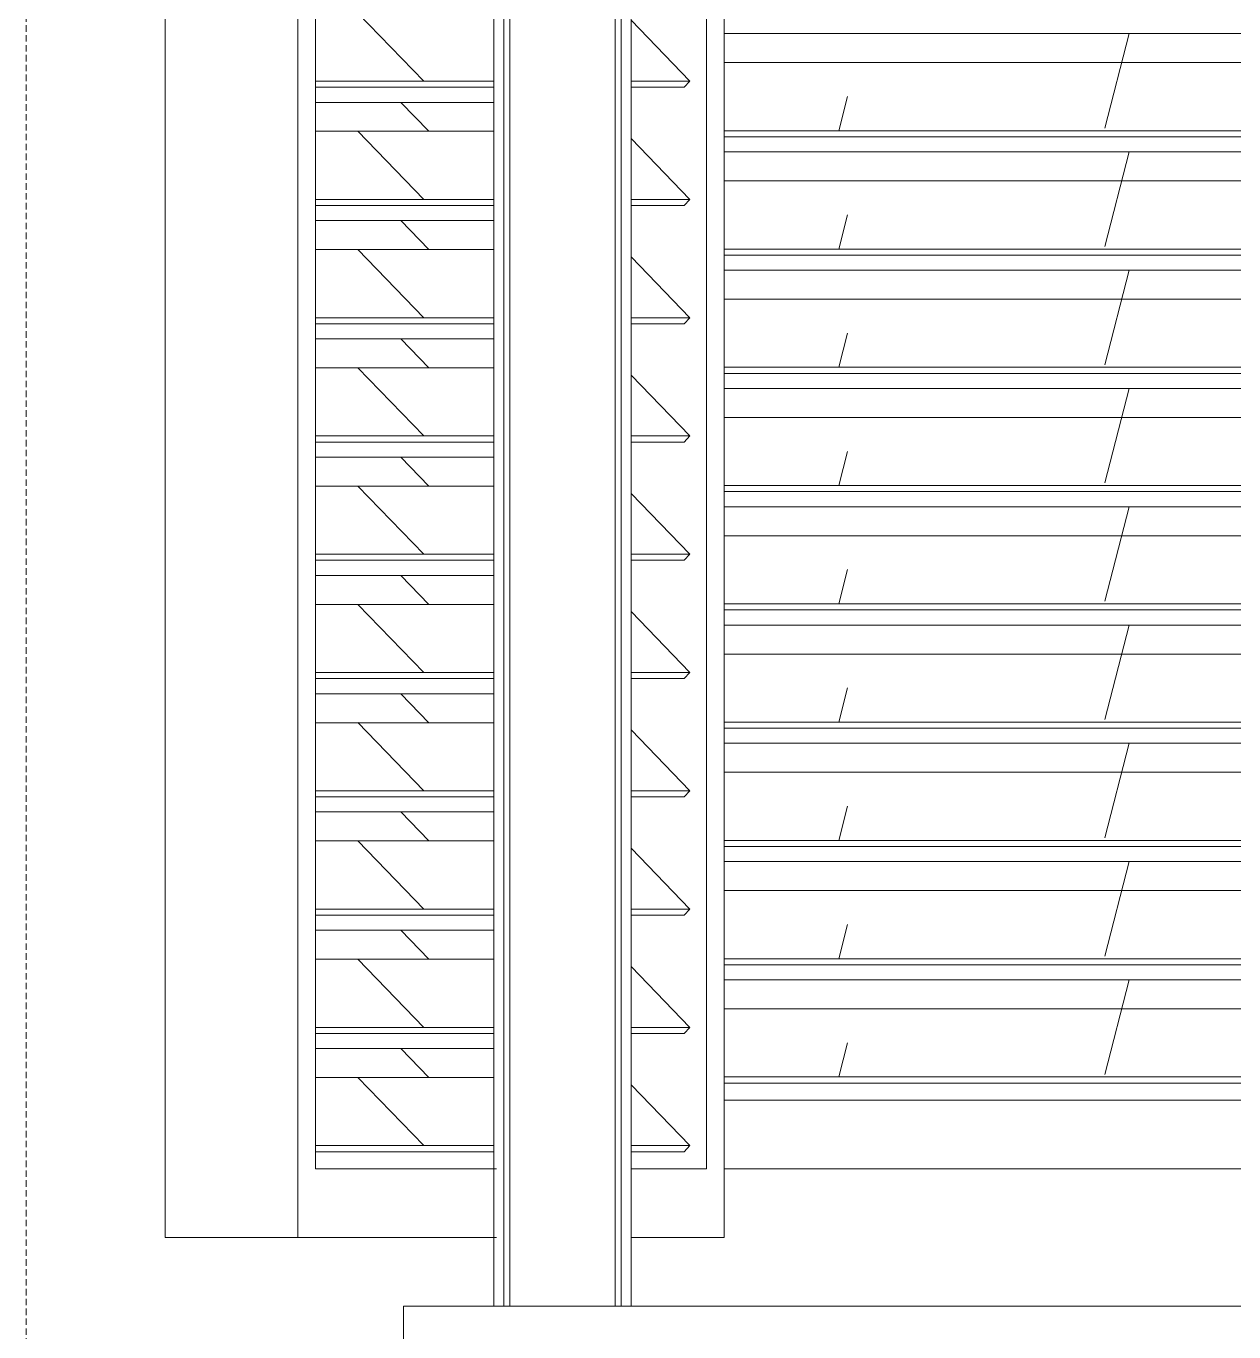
# Model space of a CAD drawing. Header units: inches. Extents: x -675 to 994, y 1246 to 1805.
# Drawn here: x -392.58 to -357.39, y 1481.49 to 1519.52 of the extents above; entities that cross this region are included whole.
import ezdxf

# ---------------------------------------------------------------- set-up
doc = ezdxf.new("R2010")
doc.units = ezdxf.units.IN
doc.header["$MEASUREMENT"] = 0
doc.linetypes.add('ALA - WALL BELOW', pattern=[0.28125, 0.1875, -0.09375])
for name, color, linetype, lineweight in [('A-DETL', 90, 'Continuous', 13), ('A-GENM', 13, 'Continuous', 18), ('Q-CASE', 31, 'Continuous', 18), ('S-COLS', 52, 'Continuous', 18)]:
    doc.layers.add(name, color=color, linetype=linetype, lineweight=lineweight)

# ---------------------------------------------------------------- blocks, each defined once
blk = doc.blocks.new('HSS - 4X4X1_2-3965038-Section F')
at = {"layer": 'S-COLS', "color": 10}
for p, q in [((-378.488, 1557.24), (-378.488, 1482.24)), ((-375.418, 1482.24), (-375.418, 1557.24))]:
    blk.add_line(p, q, dxfattribs=at)
blk = doc.blocks.new('STRUCT_rvt-1-Section F')
at = {"layer": 'S-COLS', "color": 10}
for p, q in [((-378.953, 1557.24), (-378.953, 1482.24)), ((-374.953, 1482.24), (-374.953, 1557.24))]:
    blk.add_line(p, q, dxfattribs=at)
at = {"color": 90, "lineweight": 30}
blk.add_blockref('HSS - 4X4X1_2-3965038-Section F', (0, 0), dxfattribs=at)
blk = doc.blocks.new('Shutters frame - 45 Louver - operable-5393396-Section F')
at = {"layer": 'A-GENM', "lineweight": 13}
h = blk.add_hatch(dxfattribs=at)
h.set_pattern_fill('FP_26', color=256, style=0, pattern_type=2)
h.set_pattern_definition([(0, (-380.846, 1519.894), (-2.732, 2.828), []), (134.007, (-380.846, 1519.894), (-7.5342, 5.65675), [3.932, -27.527]), (134.007, (-379.437, 1522.723), (-7.5342, 5.65675), [3.932, -27.527])])
h.paths.add_polyline_path([(-379.428, 1517.914), (-378.953, 1517.914), (-378.953, 1520.743), (-384.147, 1520.743), (-384.147, 1517.914), (-379.504, 1517.914)], flags=0)
h.paths.add_polyline_path([(-373.239, 1517.914), (-374.953, 1519.688), (-374.953, 1517.914), (-374.163, 1517.914)], flags=0)
h = blk.add_hatch(dxfattribs=at)
h.set_pattern_fill('FP_25', color=256, style=0, pattern_type=2)
h.set_pattern_definition([(180, (-379.565, 1517.26), (-2.732, -2.828), []), (225.993, (-379.565, 1517.26), (-3.39347, -5.6564), [3.932, -27.527]), (225.993, (-386.438, 1514.432), (-3.39347, -5.65641), [3.932, -27.527])])
h.paths.add_polyline_path([(-374.163, 1517.737), (-373.41, 1517.737), (-373.239, 1517.914), (-374.953, 1517.914), (-374.953, 1517.737)], flags=0)
h.paths.add_polyline_path([(-378.953, 1517.737), (-378.953, 1517.914), (-384.147, 1517.914), (-384.147, 1517.737), (-379.195, 1517.737)], flags=0)
h = blk.add_hatch(dxfattribs=at)
h.set_pattern_fill('FP_28', color=256, style=0, pattern_type=2)
h.set_pattern_definition([(0, (-380.846, 1516.45), (-2.732, 2.828), []), (134.007, (-380.846, 1516.45), (-7.5342, 5.65675), [3.932, -27.527]), (134.007, (-379.437, 1519.278), (-7.5342, 5.65675), [3.932, -27.527])])
h.paths.add_polyline_path([(-384.147, 1514.47), (-378.953, 1514.47), (-378.953, 1517.298), (-384.147, 1517.298)], flags=0)
h.paths.add_polyline_path([(-373.239, 1514.47), (-374.953, 1516.244), (-374.953, 1514.47), (-374.163, 1514.47)], flags=0)
h = blk.add_hatch(dxfattribs=at)
h.set_pattern_fill('FP_27', color=256, style=0, pattern_type=2)
h.set_pattern_definition([(180, (-379.565, 1513.816), (-2.732, -2.828), []), (225.993, (-379.565, 1513.816), (-3.39347, -5.6564), [3.932, -27.527]), (225.993, (-386.438, 1510.987), (-3.39347, -5.65641), [3.932, -27.527])])
h.paths.add_polyline_path([(-374.163, 1514.293), (-373.41, 1514.293), (-373.239, 1514.47), (-374.953, 1514.47), (-374.953, 1514.293)], flags=0)
h.paths.add_polyline_path([(-378.953, 1514.293), (-378.953, 1514.47), (-384.147, 1514.47), (-384.147, 1514.293), (-379.195, 1514.293)], flags=0)
h = blk.add_hatch(dxfattribs=at)
h.set_pattern_fill('FP_30', color=256, style=0, pattern_type=2)
h.set_pattern_definition([(0, (-380.846, 1513.005), (-2.732, 2.828), []), (134.007, (-380.846, 1513.005), (-7.5342, 5.65675), [3.932, -27.527]), (134.007, (-379.437, 1515.834), (-7.5342, 5.65675), [3.932, -27.527])])
h.paths.add_polyline_path([(-373.239, 1511.025), (-374.953, 1512.799), (-374.953, 1511.025), (-374.163, 1511.025)], flags=0)
h.paths.add_polyline_path([(-378.953, 1511.025), (-378.953, 1513.854), (-384.147, 1513.854), (-384.147, 1511.025), (-379.104, 1511.025)], flags=0)
h = blk.add_hatch(dxfattribs=at)
h.set_pattern_fill('FP_29', color=256, style=0, pattern_type=2)
h.set_pattern_definition([(180, (-379.565, 1510.371), (-2.732, -2.828), []), (225.993, (-379.565, 1510.371), (-3.39347, -5.6564), [3.932, -27.527]), (225.993, (-386.438, 1507.543), (-3.39347, -5.65641), [3.932, -27.527])])
h.paths.add_polyline_path([(-374.163, 1510.849), (-373.41, 1510.849), (-373.239, 1511.025), (-374.953, 1511.025), (-374.953, 1510.849)], flags=0)
h.paths.add_polyline_path([(-378.953, 1510.849), (-378.953, 1511.025), (-384.147, 1511.025), (-384.147, 1510.849), (-379.195, 1510.849)], flags=0)
h = blk.add_hatch(dxfattribs=at)
h.set_pattern_fill('FP_32', color=256, style=0, pattern_type=2)
h.set_pattern_definition([(0, (-380.846, 1509.561), (-2.732, 2.828), []), (134.007, (-380.846, 1509.561), (-7.5342, 5.65675), [3.932, -27.527]), (134.007, (-379.437, 1512.389), (-7.5342, 5.65675), [3.932, -27.527])])
h.paths.add_polyline_path([(-378.953, 1507.581), (-378.953, 1510.409), (-384.147, 1510.409), (-384.147, 1507.581), (-379.104, 1507.581)], flags=0)
h.paths.add_polyline_path([(-374.163, 1507.581), (-373.239, 1507.581), (-374.953, 1509.355), (-374.953, 1507.581)], flags=0)
h = blk.add_hatch(dxfattribs=at)
h.set_pattern_fill('FP_31', color=256, style=0, pattern_type=2)
h.set_pattern_definition([(180, (-379.565, 1506.927), (-2.732, -2.828), []), (225.993, (-379.565, 1506.927), (-3.39347, -5.6564), [3.932, -27.527]), (225.993, (-386.438, 1504.098), (-3.39347, -5.65641), [3.932, -27.527])])
h.paths.add_polyline_path([(-374.163, 1507.404), (-373.41, 1507.404), (-373.239, 1507.581), (-374.953, 1507.581), (-374.953, 1507.404)], flags=0)
h.paths.add_polyline_path([(-378.953, 1507.404), (-378.953, 1507.581), (-384.147, 1507.581), (-384.147, 1507.404), (-379.195, 1507.404)], flags=0)
h = blk.add_hatch(dxfattribs=at)
h.set_pattern_fill('FP_34', color=256, style=0, pattern_type=2)
h.set_pattern_definition([(0, (-380.846, 1506.116), (-2.732, 2.828), []), (134.007, (-380.846, 1506.116), (-7.5342, 5.65675), [3.932, -27.527]), (134.007, (-379.437, 1508.945), (-7.5342, 5.65675), [3.932, -27.527])])
h.paths.add_polyline_path([(-379.428, 1504.136), (-378.953, 1504.136), (-378.953, 1506.965), (-384.147, 1506.965), (-384.147, 1504.136), (-379.504, 1504.136)], flags=0)
h.paths.add_polyline_path([(-373.239, 1504.136), (-374.953, 1505.91), (-374.953, 1504.136), (-374.163, 1504.136)], flags=0)
h = blk.add_hatch(dxfattribs=at)
h.set_pattern_fill('FP_33', color=256, style=0, pattern_type=2)
h.set_pattern_definition([(180, (-379.565, 1503.482), (-2.732, -2.828), []), (225.993, (-379.565, 1503.482), (-3.39347, -5.6564), [3.932, -27.527]), (225.993, (-386.438, 1500.654), (-3.39347, -5.65641), [3.932, -27.527])])
h.paths.add_polyline_path([(-374.163, 1503.96), (-373.41, 1503.96), (-373.239, 1504.136), (-374.953, 1504.136), (-374.953, 1503.96)], flags=0)
h.paths.add_polyline_path([(-378.953, 1503.96), (-378.953, 1504.136), (-384.147, 1504.136), (-384.147, 1503.96), (-379.195, 1503.96)], flags=0)
h = blk.add_hatch(dxfattribs=at)
h.set_pattern_fill('FP_36', color=256, style=0, pattern_type=2)
h.set_pattern_definition([(0, (-380.846, 1502.672), (-2.732, 2.828), []), (134.007, (-380.846, 1502.672), (-7.5342, 5.65675), [3.932, -27.527]), (134.007, (-379.437, 1505.5), (-7.5342, 5.65675), [3.932, -27.527])])
h.paths.add_polyline_path([(-384.147, 1500.692), (-378.953, 1500.692), (-378.953, 1503.52), (-384.147, 1503.52), (-384.147, 1503.214)], flags=0)
h.paths.add_polyline_path([(-373.239, 1500.692), (-374.953, 1502.466), (-374.953, 1500.692), (-374.163, 1500.692)], flags=0)
h = blk.add_hatch(dxfattribs=at)
h.set_pattern_fill('FP_35', color=256, style=0, pattern_type=2)
h.set_pattern_definition([(180, (-379.565, 1500.038), (-2.732, -2.828), []), (225.993, (-379.565, 1500.038), (-3.39347, -5.6564), [3.932, -27.527]), (225.993, (-386.438, 1497.209), (-3.39347, -5.65641), [3.932, -27.527])])
h.paths.add_polyline_path([(-374.163, 1500.515), (-373.41, 1500.515), (-373.239, 1500.692), (-374.953, 1500.692), (-374.953, 1500.515)], flags=0)
h.paths.add_polyline_path([(-378.953, 1500.515), (-378.953, 1500.692), (-384.147, 1500.692), (-384.147, 1500.515), (-379.195, 1500.515)], flags=0)
h = blk.add_hatch(dxfattribs=at)
h.set_pattern_fill('FP_38', color=256, style=0, pattern_type=2)
h.set_pattern_definition([(0, (-380.846, 1499.227), (-2.732, 2.828), []), (134.007, (-380.846, 1499.227), (-7.5342, 5.65675), [3.932, -27.527]), (134.007, (-379.437, 1502.056), (-7.5342, 5.65675), [3.932, -27.527])])
h.paths.add_polyline_path([(-378.953, 1497.248), (-378.953, 1500.076), (-384.147, 1500.076), (-384.147, 1497.248), (-379.104, 1497.248)], flags=0)
h.paths.add_polyline_path([(-373.239, 1497.248), (-374.953, 1499.022), (-374.953, 1497.248), (-374.163, 1497.248)], flags=0)
h = blk.add_hatch(dxfattribs=at)
h.set_pattern_fill('FP_37', color=256, style=0, pattern_type=2)
h.set_pattern_definition([(180, (-379.565, 1496.593), (-2.732, -2.828), []), (225.993, (-379.565, 1496.593), (-3.39347, -5.6564), [3.932, -27.527]), (225.993, (-386.438, 1493.765), (-3.39347, -5.65641), [3.932, -27.527])])
h.paths.add_polyline_path([(-374.163, 1497.071), (-373.41, 1497.071), (-373.239, 1497.248), (-374.953, 1497.248), (-374.953, 1497.071)], flags=0)
h.paths.add_polyline_path([(-378.953, 1497.071), (-378.953, 1497.248), (-384.147, 1497.248), (-384.147, 1497.071), (-379.195, 1497.071)], flags=0)
h = blk.add_hatch(dxfattribs=at)
h.set_pattern_fill('FP_40', color=256, style=0, pattern_type=2)
h.set_pattern_definition([(0, (-380.846, 1495.783), (-2.732, 2.828), []), (134.007, (-380.846, 1495.783), (-7.5342, 5.65675), [3.932, -27.527]), (134.007, (-379.437, 1498.611), (-7.5342, 5.65675), [3.932, -27.527])])
h.paths.add_polyline_path([(-374.163, 1493.803), (-373.239, 1493.803), (-374.953, 1495.577), (-374.953, 1493.803)], flags=0)
h.paths.add_polyline_path([(-378.953, 1493.803), (-378.953, 1496.631), (-384.147, 1496.631), (-384.147, 1493.803), (-379.104, 1493.803)], flags=0)
h = blk.add_hatch(dxfattribs=at)
h.set_pattern_fill('FP_39', color=256, style=0, pattern_type=2)
h.set_pattern_definition([(180, (-379.565, 1493.149), (-2.732, -2.828), []), (225.993, (-379.565, 1493.149), (-3.39347, -5.6564), [3.932, -27.527]), (225.993, (-386.438, 1490.321), (-3.39347, -5.65641), [3.932, -27.527])])
h.paths.add_polyline_path([(-374.163, 1493.626), (-373.41, 1493.626), (-373.239, 1493.803), (-374.953, 1493.803), (-374.953, 1493.626)], flags=0)
h.paths.add_polyline_path([(-378.953, 1493.626), (-378.953, 1493.803), (-384.147, 1493.803), (-384.147, 1493.626), (-379.195, 1493.626)], flags=0)
h = blk.add_hatch(dxfattribs=at)
h.set_pattern_fill('FP_42', color=256, style=0, pattern_type=2)
h.set_pattern_definition([(0, (-380.846, 1492.339), (-2.732, 2.828), []), (134.007, (-380.846, 1492.339), (-7.5342, 5.65675), [3.932, -27.527]), (134.007, (-379.437, 1495.167), (-7.5342, 5.65675), [3.932, -27.527])])
h.paths.add_polyline_path([(-379.428, 1490.359), (-378.953, 1490.359), (-378.953, 1493.187), (-384.147, 1493.187), (-384.147, 1490.359), (-379.504, 1490.359)], flags=0)
h.paths.add_polyline_path([(-373.239, 1490.359), (-374.953, 1492.133), (-374.953, 1490.359), (-374.163, 1490.359)], flags=0)
h = blk.add_hatch(dxfattribs=at)
h.set_pattern_fill('FP_41', color=256, style=0, pattern_type=2)
h.set_pattern_definition([(180, (-379.565, 1489.705), (-2.732, -2.828), []), (225.993, (-379.565, 1489.705), (-3.39347, -5.6564), [3.932, -27.527]), (225.993, (-386.438, 1486.876), (-3.39347, -5.65641), [3.932, -27.527])])
h.paths.add_polyline_path([(-374.163, 1490.182), (-373.41, 1490.182), (-373.239, 1490.359), (-374.953, 1490.359), (-374.953, 1490.182)], flags=0)
h.paths.add_polyline_path([(-378.953, 1490.182), (-378.953, 1490.359), (-384.147, 1490.359), (-384.147, 1490.182), (-379.195, 1490.182)], flags=0)
h = blk.add_hatch(dxfattribs=at)
h.set_pattern_fill('FP_46', color=256, style=0, pattern_type=2)
h.set_pattern_definition([(0, (-380.846, 1488.894), (-2.732, 2.828), []), (134.007, (-380.846, 1488.894), (-7.5342, 5.65675), [3.932, -27.527]), (134.007, (-379.437, 1491.723), (-7.5342, 5.65675), [3.932, -27.527])])
h.paths.add_polyline_path([(-379.428, 1486.914), (-378.953, 1486.914), (-378.953, 1489.743), (-384.147, 1489.743), (-384.147, 1486.914), (-379.504, 1486.914)], flags=0)
h.paths.add_polyline_path([(-373.239, 1486.914), (-374.953, 1488.688), (-374.953, 1486.914), (-374.163, 1486.914)], flags=0)
h = blk.add_hatch(dxfattribs=at)
h.set_pattern_fill('FP_45', color=256, style=0, pattern_type=2)
h.set_pattern_definition([(180, (-379.565, 1486.26), (-2.732, -2.828), []), (225.993, (-379.565, 1486.26), (-3.39347, -5.6564), [3.932, -27.527]), (225.993, (-386.438, 1483.432), (-3.39347, -5.65641), [3.932, -27.527])])
h.paths.add_polyline_path([(-374.163, 1486.737), (-373.41, 1486.737), (-373.239, 1486.914), (-374.953, 1486.914), (-374.953, 1486.737)], flags=0)
h.paths.add_polyline_path([(-384.018, 1486.737), (-378.953, 1486.737), (-378.953, 1486.914), (-384.147, 1486.914), (-384.147, 1486.737)], flags=0)
for p, q in [((-388.528, 1554.24), (-388.528, 1484.24)), ((-384.664, 1484.24), (-384.664, 1554.24)), ((-372.241, 1554.24), (-372.241, 1484.24)), ((-384.147, 1552.24), (-384.147, 1486.24)), ((-372.759, 1486.24), (-372.759, 1552.24)), ((-374.953, 1519.688), (-373.239, 1517.914)), ((-378.953, 1517.914), (-384.147, 1517.914)), ((-378.953, 1517.737), (-384.147, 1517.737)), ((-373.239, 1517.914), (-374.953, 1517.914)), ((-373.41, 1517.737), (-374.953, 1517.737)), ((-373.239, 1517.914), (-373.41, 1517.737)), ((-384.147, 1517.298), (-378.953, 1517.298)), ((-374.953, 1516.244), (-373.239, 1514.47)), ((-378.953, 1514.47), (-384.147, 1514.47)), ((-378.953, 1514.293), (-384.147, 1514.293)), ((-373.239, 1514.47), (-374.953, 1514.47)), ((-373.41, 1514.293), (-374.953, 1514.293)), ((-373.239, 1514.47), (-373.41, 1514.293)), ((-384.147, 1513.854), (-378.953, 1513.854)), ((-374.953, 1512.799), (-373.239, 1511.025)), ((-378.953, 1511.025), (-384.147, 1511.025)), ((-378.953, 1510.849), (-384.147, 1510.849)), ((-373.239, 1511.025), (-374.953, 1511.025)), ((-373.41, 1510.849), (-374.953, 1510.849)), ((-373.239, 1511.025), (-373.41, 1510.849)), ((-384.147, 1510.409), (-378.953, 1510.409)), ((-374.953, 1509.355), (-373.239, 1507.581)), ((-378.953, 1507.581), (-384.147, 1507.581)), ((-373.239, 1507.581), (-374.953, 1507.581)), ((-373.239, 1507.581), (-373.41, 1507.404)), ((-378.953, 1507.404), (-384.147, 1507.404)), ((-373.41, 1507.404), (-374.953, 1507.404)), ((-384.147, 1506.965), (-378.953, 1506.965)), ((-374.953, 1505.91), (-373.239, 1504.136)), ((-378.953, 1504.136), (-384.147, 1504.136)), ((-373.239, 1504.136), (-374.953, 1504.136)), ((-373.239, 1504.136), (-373.41, 1503.96)), ((-378.953, 1503.96), (-384.147, 1503.96)), ((-373.41, 1503.96), (-374.953, 1503.96)), ((-384.147, 1503.52), (-378.953, 1503.52)), ((-374.953, 1502.466), (-373.239, 1500.692)), ((-378.953, 1500.692), (-384.147, 1500.692)), ((-373.239, 1500.692), (-374.953, 1500.692)), ((-373.239, 1500.692), (-373.41, 1500.515)), ((-378.953, 1500.515), (-384.147, 1500.515)), ((-373.41, 1500.515), (-374.953, 1500.515)), ((-384.147, 1500.076), (-378.953, 1500.076)), ((-374.953, 1499.022), (-373.239, 1497.248)), ((-378.953, 1497.248), (-384.147, 1497.248)), ((-373.239, 1497.248), (-374.953, 1497.248)), ((-373.239, 1497.248), (-373.41, 1497.071)), ((-378.953, 1497.071), (-384.147, 1497.071)), ((-373.41, 1497.071), (-374.953, 1497.071)), ((-384.147, 1496.631), (-378.953, 1496.631)), ((-374.953, 1495.577), (-373.239, 1493.803)), ((-378.953, 1493.803), (-384.147, 1493.803)), ((-373.239, 1493.803), (-374.953, 1493.803)), ((-373.239, 1493.803), (-373.41, 1493.626)), ((-378.953, 1493.626), (-384.147, 1493.626)), ((-373.41, 1493.626), (-374.953, 1493.626)), ((-384.147, 1493.187), (-378.953, 1493.187)), ((-374.953, 1492.133), (-373.239, 1490.359)), ((-378.953, 1490.359), (-384.147, 1490.359)), ((-373.239, 1490.359), (-374.953, 1490.359)), ((-373.239, 1490.359), (-373.41, 1490.182)), ((-378.953, 1490.182), (-384.147, 1490.182)), ((-373.41, 1490.182), (-374.953, 1490.182)), ((-384.147, 1489.743), (-378.953, 1489.743)), ((-374.953, 1488.688), (-373.239, 1486.914)), ((-378.953, 1486.914), (-384.147, 1486.914)), ((-373.239, 1486.914), (-374.953, 1486.914)), ((-373.239, 1486.914), (-373.41, 1486.737)), ((-378.953, 1486.737), (-384.147, 1486.737)), ((-373.41, 1486.737), (-374.953, 1486.737)), ((-384.147, 1486.24), (-378.875, 1486.24)), ((-374.953, 1486.24), (-372.759, 1486.24)), ((-384.664, 1484.24), (-388.528, 1484.24)), ((-378.875, 1484.24), (-384.664, 1484.24)), ((-372.241, 1484.24), (-374.953, 1484.24))]:
    blk.add_line(p, q, dxfattribs=at)
blk = doc.blocks.new('HSS-Hollow Structural Section-Column - HSS4X4X5_16-6060331-Section F')
at = {"layer": 'S-COLS'}
for p, q in [((-355.578, 1557.24), (-355.578, 1482.24)), ((-355.287, 1557.24), (-355.287, 1482.24)), ((-351.869, 1482.24), (-351.869, 1557.24)), ((-351.578, 1482.24), (-351.578, 1557.24))]:
    blk.add_line(p, q, dxfattribs=at)
blk = doc.blocks.new('Shutters frame - 45 Louver - operable-V13-Section F')
at = {"layer": 'A-GENM', "lineweight": 13}
h = blk.add_hatch(dxfattribs=at)
h.set_pattern_fill('FP_120', color=256, style=0, pattern_type=2)
h.set_pattern_definition([(180, (-352.937, 1518.45), (-0.732, 2.828), []), (75.49, (-352.937, 1518.45), (8.2213, 1.908), [2.922, -20.451]), (75.49, (-367.659, 1521.278), (8.2213, 1.9079), [2.922, -20.451])])
h.paths.add_polyline_path([(-335.279, 1516.47), (-335.279, 1519.298), (-351.578, 1519.298), (-351.578, 1516.47), (-338.539, 1516.47)], flags=0)
h.paths.add_polyline_path([(-370.925, 1516.47), (-355.578, 1516.47), (-355.578, 1519.298), (-372.241, 1519.298), (-372.241, 1516.47)], flags=0)
h = blk.add_hatch(dxfattribs=at)
h.set_pattern_fill('FP_119', color=256, style=0, pattern_type=2)
h.set_pattern_definition([(0, (-353.28, 1515.816), (-0.732, -2.828), []), (284.51, (-353.28, 1515.816), (-5.2932, -9.4053), [2.922, -20.451]), (284.51, (-337.093, 1512.987), (-5.2932, -9.4053), [2.922, -20.451])])
h.paths.add_polyline_path([(-355.578, 1516.293), (-355.578, 1516.47), (-372.241, 1516.47), (-372.241, 1516.293), (-364.448, 1516.293)], flags=0)
h.paths.add_polyline_path([(-335.279, 1516.293), (-335.279, 1516.47), (-351.578, 1516.47), (-351.578, 1516.293), (-338.539, 1516.293)], flags=0)
h = blk.add_hatch(dxfattribs=at)
h.set_pattern_fill('FP_122', color=256, style=0, pattern_type=2)
h.set_pattern_definition([(180, (-352.937, 1515.005), (-0.732, 2.828), []), (75.49, (-352.937, 1515.005), (8.2213, 1.908), [2.922, -20.451]), (75.49, (-367.659, 1517.834), (8.2213, 1.9079), [2.922, -20.451])])
h.paths.add_polyline_path([(-335.279, 1513.025), (-335.279, 1515.854), (-351.578, 1515.854), (-351.578, 1513.025), (-338.539, 1513.025)], flags=0)
h.paths.add_polyline_path([(-370.925, 1513.025), (-355.578, 1513.025), (-355.578, 1515.854), (-372.241, 1515.854), (-372.241, 1513.025)], flags=0)
h = blk.add_hatch(dxfattribs=at)
h.set_pattern_fill('FP_121', color=256, style=0, pattern_type=2)
h.set_pattern_definition([(0, (-353.28, 1512.371), (-0.732, -2.828), []), (284.51, (-353.28, 1512.371), (-5.2932, -9.4053), [2.922, -20.451]), (284.51, (-337.093, 1509.543), (-5.2932, -9.4053), [2.922, -20.451])])
h.paths.add_polyline_path([(-355.578, 1512.849), (-355.578, 1513.025), (-372.241, 1513.025), (-372.241, 1512.849), (-364.448, 1512.849)], flags=0)
h.paths.add_polyline_path([(-335.279, 1512.849), (-335.279, 1513.025), (-351.578, 1513.025), (-351.578, 1512.849), (-338.539, 1512.849)], flags=0)
h = blk.add_hatch(dxfattribs=at)
h.set_pattern_fill('FP_124', color=256, style=0, pattern_type=2)
h.set_pattern_definition([(180, (-352.937, 1511.561), (-0.732, 2.828), []), (75.49, (-352.937, 1511.561), (8.2213, 1.908), [2.922, -20.451]), (75.49, (-367.659, 1514.389), (8.2213, 1.9079), [2.922, -20.451])])
h.paths.add_polyline_path([(-372.241, 1509.581), (-355.578, 1509.581), (-355.578, 1512.409), (-372.241, 1512.409), (-372.241, 1512.073)], flags=0)
h.paths.add_polyline_path([(-351.493, 1509.581), (-335.279, 1509.581), (-335.279, 1512.409), (-351.578, 1512.409), (-351.578, 1509.581)], flags=0)
h = blk.add_hatch(dxfattribs=at)
h.set_pattern_fill('FP_123', color=256, style=0, pattern_type=2)
h.set_pattern_definition([(0, (-353.28, 1508.927), (-0.732, -2.828), []), (284.51, (-353.28, 1508.927), (-5.2932, -9.4053), [2.922, -20.451]), (284.51, (-337.093, 1506.098), (-5.2932, -9.4053), [2.922, -20.451])])
h.paths.add_polyline_path([(-355.578, 1509.404), (-355.578, 1509.581), (-372.241, 1509.581), (-372.241, 1509.404), (-364.448, 1509.404)], flags=0)
h.paths.add_polyline_path([(-335.279, 1509.404), (-335.279, 1509.581), (-351.578, 1509.581), (-351.578, 1509.404), (-338.539, 1509.404)], flags=0)
h = blk.add_hatch(dxfattribs=at)
h.set_pattern_fill('FP_126', color=256, style=0, pattern_type=2)
h.set_pattern_definition([(180, (-352.937, 1508.116), (-0.732, 2.828), []), (75.49, (-352.937, 1508.116), (8.2213, 1.908), [2.922, -20.451]), (75.49, (-367.659, 1510.945), (8.2213, 1.9079), [2.922, -20.451])])
h.paths.add_polyline_path([(-335.279, 1506.136), (-335.279, 1508.965), (-351.578, 1508.965), (-351.578, 1506.136), (-338.539, 1506.136)], flags=0)
h.paths.add_polyline_path([(-370.925, 1506.136), (-355.578, 1506.136), (-355.578, 1508.965), (-372.241, 1508.965), (-372.241, 1506.136)], flags=0)
h = blk.add_hatch(dxfattribs=at)
h.set_pattern_fill('FP_125', color=256, style=0, pattern_type=2)
h.set_pattern_definition([(0, (-353.28, 1505.482), (-0.732, -2.828), []), (284.51, (-353.28, 1505.482), (-5.2932, -9.4053), [2.922, -20.451]), (284.51, (-337.093, 1502.654), (-5.2932, -9.4053), [2.922, -20.451])])
h.paths.add_polyline_path([(-355.578, 1505.96), (-355.578, 1506.136), (-372.241, 1506.136), (-372.241, 1505.96), (-364.448, 1505.96)], flags=0)
h.paths.add_polyline_path([(-335.279, 1505.96), (-335.279, 1506.136), (-351.578, 1506.136), (-351.578, 1505.96), (-338.539, 1505.96)], flags=0)
h = blk.add_hatch(dxfattribs=at)
h.set_pattern_fill('FP_128', color=256, style=0, pattern_type=2)
h.set_pattern_definition([(180, (-352.937, 1504.672), (-0.732, 2.828), []), (75.49, (-352.937, 1504.672), (8.2213, 1.908), [2.922, -20.451]), (75.49, (-367.659, 1507.5), (8.2213, 1.9079), [2.922, -20.451])])
h.paths.add_polyline_path([(-335.279, 1502.692), (-335.279, 1505.52), (-351.578, 1505.52), (-351.578, 1502.692), (-338.539, 1502.692)], flags=0)
h.paths.add_polyline_path([(-370.925, 1502.692), (-355.578, 1502.692), (-355.578, 1505.52), (-372.241, 1505.52), (-372.241, 1502.692)], flags=0)
h = blk.add_hatch(dxfattribs=at)
h.set_pattern_fill('FP_127', color=256, style=0, pattern_type=2)
h.set_pattern_definition([(0, (-353.28, 1502.038), (-0.732, -2.828), []), (284.51, (-353.28, 1502.038), (-5.2932, -9.4053), [2.922, -20.451]), (284.51, (-337.093, 1499.209), (-5.2932, -9.4053), [2.922, -20.451])])
h.paths.add_polyline_path([(-355.578, 1502.515), (-355.578, 1502.692), (-372.241, 1502.692), (-372.241, 1502.515), (-364.448, 1502.515)], flags=0)
h.paths.add_polyline_path([(-335.279, 1502.515), (-335.279, 1502.692), (-351.578, 1502.692), (-351.578, 1502.515), (-338.539, 1502.515)], flags=0)
h = blk.add_hatch(dxfattribs=at)
h.set_pattern_fill('FP_130', color=256, style=0, pattern_type=2)
h.set_pattern_definition([(180, (-352.937, 1501.227), (-0.732, 2.828), []), (75.49, (-352.937, 1501.227), (8.2213, 1.908), [2.922, -20.451]), (75.49, (-367.659, 1504.056), (8.2213, 1.9079), [2.922, -20.451])])
h.paths.add_polyline_path([(-335.279, 1499.248), (-335.279, 1502.076), (-351.578, 1502.076), (-351.578, 1499.248), (-338.539, 1499.248)], flags=0)
h.paths.add_polyline_path([(-370.925, 1499.248), (-355.578, 1499.248), (-355.578, 1502.076), (-372.241, 1502.076), (-372.241, 1499.248)], flags=0)
h = blk.add_hatch(dxfattribs=at)
h.set_pattern_fill('FP_129', color=256, style=0, pattern_type=2)
h.set_pattern_definition([(0, (-353.28, 1498.593), (-0.732, -2.828), []), (284.51, (-353.28, 1498.593), (-5.2932, -9.4053), [2.922, -20.451]), (284.51, (-337.093, 1495.765), (-5.2932, -9.4053), [2.922, -20.451])])
h.paths.add_polyline_path([(-355.578, 1499.071), (-355.578, 1499.248), (-372.241, 1499.248), (-372.241, 1499.071), (-364.448, 1499.071)], flags=0)
h.paths.add_polyline_path([(-335.279, 1499.071), (-335.279, 1499.248), (-351.578, 1499.248), (-351.578, 1499.071), (-338.539, 1499.071)], flags=0)
h = blk.add_hatch(dxfattribs=at)
h.set_pattern_fill('FP_132', color=256, style=0, pattern_type=2)
h.set_pattern_definition([(180, (-352.937, 1497.783), (-0.732, 2.828), []), (75.49, (-352.937, 1497.783), (8.2213, 1.908), [2.922, -20.451]), (75.49, (-367.659, 1500.611), (8.2213, 1.9079), [2.922, -20.451])])
h.paths.add_polyline_path([(-335.279, 1495.803), (-335.279, 1498.631), (-351.578, 1498.631), (-351.578, 1495.803), (-338.539, 1495.803)], flags=0)
h.paths.add_polyline_path([(-370.925, 1495.803), (-355.578, 1495.803), (-355.578, 1498.631), (-372.241, 1498.631), (-372.241, 1495.803)], flags=0)
h = blk.add_hatch(dxfattribs=at)
h.set_pattern_fill('FP_131', color=256, style=0, pattern_type=2)
h.set_pattern_definition([(0, (-353.28, 1495.149), (-0.732, -2.828), []), (284.51, (-353.28, 1495.149), (-5.2932, -9.4053), [2.922, -20.451]), (284.51, (-337.093, 1492.321), (-5.2932, -9.4053), [2.922, -20.451])])
h.paths.add_polyline_path([(-355.578, 1495.626), (-355.578, 1495.803), (-372.241, 1495.803), (-372.241, 1495.626), (-364.448, 1495.626)], flags=0)
h.paths.add_polyline_path([(-335.279, 1495.626), (-335.279, 1495.803), (-351.578, 1495.803), (-351.578, 1495.626), (-338.539, 1495.626)], flags=0)
h = blk.add_hatch(dxfattribs=at)
h.set_pattern_fill('FP_134', color=256, style=0, pattern_type=2)
h.set_pattern_definition([(180, (-352.937, 1494.339), (-0.732, 2.828), []), (75.49, (-352.937, 1494.339), (8.2213, 1.908), [2.922, -20.451]), (75.49, (-367.659, 1497.167), (8.2213, 1.9079), [2.922, -20.451])])
h.paths.add_polyline_path([(-338.594, 1492.359), (-335.279, 1492.359), (-335.279, 1495.187), (-351.578, 1495.187), (-351.578, 1492.359), (-345.377, 1492.359)], flags=0)
h.paths.add_polyline_path([(-370.925, 1492.359), (-355.578, 1492.359), (-355.578, 1495.187), (-372.241, 1495.187), (-372.241, 1492.359)], flags=0)
h = blk.add_hatch(dxfattribs=at)
h.set_pattern_fill('FP_133', color=256, style=0, pattern_type=2)
h.set_pattern_definition([(0, (-353.28, 1491.705), (-0.732, -2.828), []), (284.51, (-353.28, 1491.705), (-5.2932, -9.4053), [2.922, -20.451]), (284.51, (-337.093, 1488.876), (-5.2932, -9.4053), [2.922, -20.451])])
h.paths.add_polyline_path([(-351.578, 1492.182), (-335.279, 1492.182), (-335.279, 1492.359), (-351.578, 1492.359)], flags=0)
h.paths.add_polyline_path([(-370.925, 1492.182), (-355.578, 1492.182), (-355.578, 1492.359), (-372.241, 1492.359), (-372.241, 1492.182)], flags=0)
h = blk.add_hatch(dxfattribs=at)
h.set_pattern_fill('FP_138', color=256, style=0, pattern_type=2)
h.set_pattern_definition([(180, (-352.937, 1490.894), (-0.732, 2.828), []), (75.49, (-352.937, 1490.894), (8.2213, 1.908), [2.922, -20.451]), (75.49, (-367.659, 1493.723), (8.2213, 1.9079), [2.922, -20.451])])
h.paths.add_polyline_path([(-335.279, 1488.914), (-335.279, 1491.743), (-351.578, 1491.743), (-351.578, 1488.914), (-338.539, 1488.914)], flags=0)
h.paths.add_polyline_path([(-370.925, 1488.914), (-355.578, 1488.914), (-355.578, 1491.743), (-372.241, 1491.743), (-372.241, 1488.914)], flags=0)
h = blk.add_hatch(dxfattribs=at)
h.set_pattern_fill('FP_137', color=256, style=0, pattern_type=2)
h.set_pattern_definition([(0, (-353.28, 1488.26), (-0.732, -2.828), []), (284.51, (-353.28, 1488.26), (-5.2932, -9.4053), [2.922, -20.451]), (284.51, (-337.093, 1485.432), (-5.2932, -9.4053), [2.922, -20.451])])
h.paths.add_polyline_path([(-351.578, 1488.737), (-335.279, 1488.737), (-335.279, 1488.914), (-351.578, 1488.914)], flags=0)
h.paths.add_polyline_path([(-370.925, 1488.737), (-355.578, 1488.737), (-355.578, 1488.914), (-372.241, 1488.914), (-372.241, 1488.737)], flags=0)
for p, q in [((-372.241, 1519.298), (-355.578, 1519.298)), ((-355.578, 1516.47), (-372.241, 1516.47)), ((-355.578, 1516.293), (-372.241, 1516.293)), ((-372.241, 1515.854), (-355.578, 1515.854)), ((-355.578, 1513.025), (-372.241, 1513.025)), ((-355.578, 1512.849), (-372.241, 1512.849)), ((-372.241, 1512.409), (-355.578, 1512.409)), ((-355.578, 1509.581), (-372.241, 1509.581)), ((-355.578, 1509.404), (-372.241, 1509.404)), ((-372.241, 1508.965), (-355.578, 1508.965)), ((-355.578, 1506.136), (-372.241, 1506.136)), ((-355.578, 1505.96), (-372.241, 1505.96)), ((-372.241, 1505.52), (-355.578, 1505.52)), ((-355.578, 1502.692), (-372.241, 1502.692)), ((-355.578, 1502.515), (-372.241, 1502.515)), ((-372.241, 1502.076), (-355.578, 1502.076)), ((-355.578, 1499.248), (-372.241, 1499.248)), ((-355.578, 1499.071), (-372.241, 1499.071)), ((-372.241, 1498.631), (-355.578, 1498.631)), ((-355.578, 1495.803), (-372.241, 1495.803)), ((-355.578, 1495.626), (-372.241, 1495.626)), ((-372.241, 1495.187), (-355.578, 1495.187)), ((-355.578, 1492.359), (-372.241, 1492.359)), ((-355.578, 1492.182), (-372.241, 1492.182)), ((-372.241, 1491.743), (-355.578, 1491.743)), ((-355.578, 1488.914), (-372.241, 1488.914)), ((-355.578, 1488.737), (-372.241, 1488.737)), ((-372.241, 1488.24), (-355.578, 1488.24)), ((-355.578, 1486.24), (-372.241, 1486.24))]:
    blk.add_line(p, q, dxfattribs=at)
blk = doc.blocks.new('Shutters frame - 45 Louver - operable-V14-Section F')
at = {"layer": 'A-GENM', "lineweight": 13}
h = blk.add_hatch(dxfattribs=at)
h.set_pattern_fill('FP_148', color=256, style=0, pattern_type=2)
h.set_pattern_definition([(180, (-380.846, 1518.45), (2.732, 2.828), []), (134.007, (-380.846, 1518.45), (-5.39225, 7.7257), [3.932, -27.527]), (134.007, (-387.719, 1521.278), (-5.39225, 7.7257), [3.932, -27.527])])
h.paths.add_polyline_path([(-384.147, 1517.298), (-378.953, 1517.298), (-378.953, 1517.737), (-384.147, 1517.737)], flags=0)
h = blk.add_hatch(dxfattribs=at)
h.set_pattern_fill('FP_149', color=256, style=0, pattern_type=2)
h.set_pattern_definition([(180, (-380.846, 1515.005), (2.732, 2.828), []), (134.007, (-380.846, 1515.005), (-5.39225, 7.7257), [3.932, -27.527]), (134.007, (-387.719, 1517.834), (-5.39225, 7.7257), [3.932, -27.527])])
h.paths.add_polyline_path([(-384.147, 1513.854), (-378.953, 1513.854), (-378.953, 1514.293), (-384.147, 1514.293)], flags=0)
h = blk.add_hatch(dxfattribs=at)
h.set_pattern_fill('FP_150', color=256, style=0, pattern_type=2)
h.set_pattern_definition([(180, (-380.846, 1511.561), (2.732, 2.828), []), (134.007, (-380.846, 1511.561), (-5.39225, 7.7257), [3.932, -27.527]), (134.007, (-387.719, 1514.389), (-5.39225, 7.7257), [3.932, -27.527])])
h.paths.add_polyline_path([(-384.147, 1510.409), (-378.953, 1510.409), (-378.953, 1510.849), (-384.147, 1510.849)], flags=0)
h = blk.add_hatch(dxfattribs=at)
h.set_pattern_fill('FP_151', color=256, style=0, pattern_type=2)
h.set_pattern_definition([(180, (-380.846, 1508.116), (2.732, 2.828), []), (134.007, (-380.846, 1508.116), (-5.39225, 7.7257), [3.932, -27.527]), (134.007, (-387.719, 1510.945), (-5.39225, 7.7257), [3.932, -27.527])])
h.paths.add_polyline_path([(-384.147, 1506.965), (-378.953, 1506.965), (-378.953, 1507.404), (-384.147, 1507.404)], flags=0)
h = blk.add_hatch(dxfattribs=at)
h.set_pattern_fill('FP_152', color=256, style=0, pattern_type=2)
h.set_pattern_definition([(180, (-380.846, 1504.672), (2.732, 2.828), []), (134.007, (-380.846, 1504.672), (-5.39225, 7.7257), [3.932, -27.527]), (134.007, (-387.719, 1507.5), (-5.39225, 7.7257), [3.932, -27.527])])
h.paths.add_polyline_path([(-384.147, 1503.52), (-378.953, 1503.52), (-378.953, 1503.96), (-384.147, 1503.96)], flags=0)
h = blk.add_hatch(dxfattribs=at)
h.set_pattern_fill('FP_153', color=256, style=0, pattern_type=2)
h.set_pattern_definition([(180, (-380.846, 1501.227), (2.732, 2.828), []), (134.007, (-380.846, 1501.227), (-5.39225, 7.7257), [3.932, -27.527]), (134.007, (-387.719, 1504.056), (-5.39225, 7.7257), [3.932, -27.527])])
h.paths.add_polyline_path([(-384.147, 1500.076), (-378.953, 1500.076), (-378.953, 1500.515), (-384.147, 1500.515)], flags=0)
h = blk.add_hatch(dxfattribs=at)
h.set_pattern_fill('FP_154', color=256, style=0, pattern_type=2)
h.set_pattern_definition([(180, (-380.846, 1497.783), (2.732, 2.828), []), (134.007, (-380.846, 1497.783), (-5.39225, 7.7257), [3.932, -27.527]), (134.007, (-387.719, 1500.611), (-5.39225, 7.7257), [3.932, -27.527])])
h.paths.add_polyline_path([(-384.147, 1496.631), (-378.953, 1496.631), (-378.953, 1497.071), (-384.147, 1497.071)], flags=0)
h = blk.add_hatch(dxfattribs=at)
h.set_pattern_fill('FP_155', color=256, style=0, pattern_type=2)
h.set_pattern_definition([(180, (-380.846, 1494.339), (2.732, 2.828), []), (134.007, (-380.846, 1494.339), (-5.39225, 7.7257), [3.932, -27.527]), (134.007, (-387.719, 1497.167), (-5.39225, 7.7257), [3.932, -27.527])])
h.paths.add_polyline_path([(-384.147, 1493.187), (-378.953, 1493.187), (-378.953, 1493.626), (-384.147, 1493.626)], flags=0)
h = blk.add_hatch(dxfattribs=at)
h.set_pattern_fill('FP_157', color=256, style=0, pattern_type=2)
h.set_pattern_definition([(180, (-380.846, 1490.894), (2.732, 2.828), []), (134.007, (-380.846, 1490.894), (-5.39225, 7.7257), [3.932, -27.527]), (134.007, (-387.719, 1493.723), (-5.39225, 7.7257), [3.932, -27.527])])
h.paths.add_polyline_path([(-383.879, 1489.743), (-378.953, 1489.743), (-378.953, 1490.182), (-384.147, 1490.182), (-384.147, 1489.743)], flags=0)
blk = doc.blocks.new('Outdoor fire counter - Outdoor fire counter-5395485-Section F')
at = {"layer": 'Q-CASE'}
for p, q in [((-381.578, 1482.24), (-349.578, 1482.24)), ((-381.578, 1480.74), (-381.578, 1482.24))]:
    blk.add_line(p, q, dxfattribs=at)

msp = doc.modelspace()

# ---------------------------------------------------------------- linework, layer by layer
at = {"layer": 'A-DETL', "linetype": 'ALA - WALL BELOW', "lineweight": 18}
msp.add_line((-392.578, 1688.304), (-392.578, 1272.159), dxfattribs=at)

# ---------------------------------------------------------------- block references
at = {"lineweight": 5}
msp.add_blockref('STRUCT_rvt-1-Section F', (0, 0), dxfattribs=at)
at = {"layer": 'A-GENM'}
for name in ['Shutters frame - 45 Louver - operable-V14-Section F', 'Shutters frame - 45 Louver - operable-V13-Section F', 'Shutters frame - 45 Louver - operable-5393396-Section F']:
    msp.add_blockref(name, (0, 0), dxfattribs=at)
at = {"layer": 'Q-CASE'}
msp.add_blockref('Outdoor fire counter - Outdoor fire counter-5395485-Section F', (0, 0), dxfattribs=at)
at = {"layer": 'S-COLS'}
msp.add_blockref('HSS-Hollow Structural Section-Column - HSS4X4X5_16-6060331-Section F', (-23.375, 0), dxfattribs=at)

doc.saveas('drawing.dxf')
